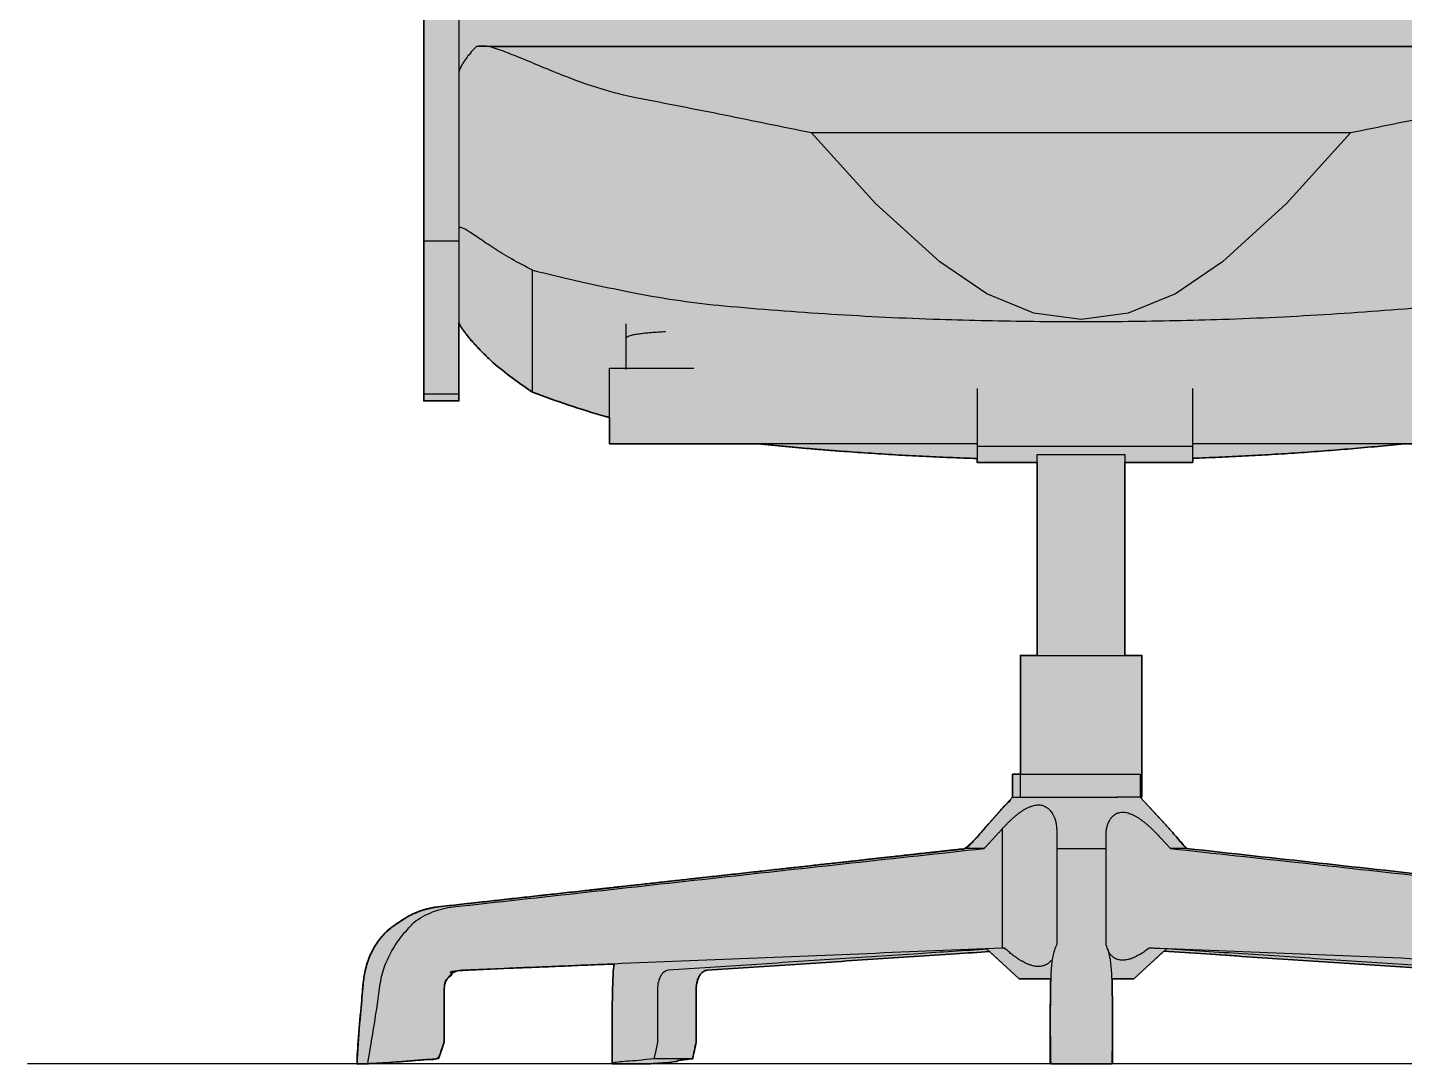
# Model space of a CAD drawing. Header units: millimetres. Extents: x 0 to 2114, y -1 to 2143.
# Drawn here: x 0 to 618, y 1303 to 1769 of the extents above; entities that cross this region are included whole.
import ezdxf

# ---------------------------------------------------------------- set-up
doc = ezdxf.new("R2010")
doc.units = ezdxf.units.MM
doc.layers.add('Blocks', color=7, linetype='Continuous')
doc.layers.add('Blocks$Fill', color=7, linetype='Continuous', true_color=0xffffff)
for name, color, linetype, lineweight, true_color in [('Blocks$Inner', 7, 'Continuous', 25, 0x007f00), ('Blocks$Outline', 7, 'Continuous', 35, 0xff3f3f), ('Groud', 7, 'Continuous', 25, 0x243775)]:
    doc.layers.add(name, color=color, linetype=linetype, lineweight=lineweight, true_color=true_color)

# ---------------------------------------------------------------- blocks, each defined once
blk = doc.blocks.new('Eames Executive Office Chair Front')
at = {"layer": 'Blocks$Fill'}
blk.add_hatch(color=256, dxfattribs=at).paths.add_polyline_path([(154.61, 505.03), (153.49, 505.95), (152.95, 506.4), (152.44, 506.86), (151.94, 507.32), (151.47, 507.77), (151.01, 508.23), (150.57, 508.68), (150.15, 509.14), (149.75, 509.59), (149.37, 510.04), (149.01, 510.49), (148.66, 510.95), (148.34, 511.4), (148.03, 511.85), (147.74, 512.3), (147.47, 512.75), (147.21, 513.2), (146.98, 513.64), (146.76, 514.09), (146.56, 514.54), (146.38, 514.98), (146.22, 515.43), (146.14, 515.65), (146.07, 515.87), (146.01, 516.1), (145.94, 516.32), (145.89, 516.54), (145.83, 516.76), (145.78, 516.98), (145.74, 517.2), (145.7, 517.42), (145.66, 517.64), (145.63, 517.86), (145.6, 518.08), (145.58, 518.3), (145.56, 518.52), (145.55, 518.74), (145.54, 518.96), (145.53, 519.18), (145.53, 519.4), (145.53, 519.66), (145.54, 519.92), (145.55, 520.18), (145.58, 520.44), (149.15, 559.65), (149.15, 559.68), (149.16, 559.71), (149.21, 560.15), (149.27, 560.59), (149.34, 561.03), (149.42, 561.47), (149.52, 561.92), (149.63, 562.37), (149.75, 562.82), (149.88, 563.28), (150.02, 563.73), (150.18, 564.19), (150.35, 564.66), (150.53, 565.12), (150.72, 565.59), (150.92, 566.06), (151.14, 566.54), (151.37, 567.01), (151.61, 567.49), (151.86, 567.97), (152.4, 568.94), (153, 569.93), (153.64, 570.92), (154.34, 571.92), (155.08, 572.94), (155.88, 573.96), (156.72, 575), (157.17, 575.47), (157.64, 575.94), (158.13, 576.4), (158.64, 576.87), (159.18, 577.34), (159.73, 577.81), (160.9, 578.75), (160.93, 578.78), (160.97, 578.8), (161, 578.83), (161.04, 578.85), (161.08, 578.88), (161.12, 578.9), (161.2, 578.95), (161.3, 579), (161.4, 579.05), (161.5, 579.1), (161.62, 579.15), (161.74, 579.19), (161.87, 579.24), (162.14, 579.34), (162.45, 579.44), (162.79, 579.53), (163.15, 579.63), (163.54, 579.72), (164.41, 579.91), (165.4, 580.09), (166.48, 580.26), (167.67, 580.42), (168.95, 580.57), (171.73, 580.84), (174.76, 581.06), (177.93, 581.22), (177.93, 744.26), (193.79, 744.27), (193.79, 826.62), (194.39, 827.52), (195.01, 828.38), (195.66, 829.22), (196.32, 830.03), (197.01, 830.81), (197.36, 831.18), (197.71, 831.55), (198.08, 831.92), (198.44, 832.27), (198.82, 832.62), (199.19, 832.96), (199.75, 833.42), (200.31, 833.87), (200.87, 834.31), (201.43, 834.72), (201.99, 835.12), (202.55, 835.5), (203.11, 835.87), (203.67, 836.21), (204.24, 836.54), (204.81, 836.84), (205.39, 837.13), (205.97, 837.4), (206.55, 837.65), (207.66, 838.1), (208.19, 838.3), (208.71, 838.48), (209.21, 838.64), (209.45, 838.71), (209.7, 838.78), (209.94, 838.84), (210.18, 838.89), (210.41, 838.94), (210.65, 838.98), (210.88, 839.02), (211.1, 839.05), (211.33, 839.07), (211.55, 839.09), (211.77, 839.1), (211.98, 839.11), (218.1, 839.11), (219.31, 839.23), (220.55, 839.32), (221.81, 839.39), (223.09, 839.44), (225.73, 839.48), (412.49, 840.08), (539.22, 840.08), (546.6, 840.08), (723.25, 839.44), (725.86, 839.31), (727.1, 839.22), (728.28, 839.11), (734.4, 839.11), (734.61, 839.1), (734.83, 839.09), (735.05, 839.07), (735.28, 839.05), (735.5, 839.02), (735.73, 838.98), (735.97, 838.94), (736.2, 838.89), (736.44, 838.84), (736.68, 838.78), (736.93, 838.71), (737.17, 838.64), (737.67, 838.48), (738.19, 838.3), (738.72, 838.1), (739.83, 837.65), (740.41, 837.4), (740.99, 837.13), (741.57, 836.84), (742.14, 836.54), (742.71, 836.21), (743.27, 835.87), (743.83, 835.5), (744.39, 835.12), (744.95, 834.72), (745.51, 834.31), (746.07, 833.87), (746.63, 833.42), (747.19, 832.96), (747.56, 832.62), (747.94, 832.27), (748.3, 831.92), (748.67, 831.55), (749.02, 831.18), (749.37, 830.81), (750.06, 830.03), (750.72, 829.22), (751.37, 828.38), (751.99, 827.52), (752.59, 826.62), (752.59, 815.22), (752.59, 744.27), (768.45, 744.26), (768.45, 731.98), (768.45, 581.22), (771.42, 581.07), (774.26, 580.87), (776.91, 580.63), (779.29, 580.35), (780.53, 580.15), (781.64, 579.95), (782.62, 579.75), (783.06, 579.64), (783.46, 579.54), (783.83, 579.44), (784.17, 579.34), (784.47, 579.24), (784.61, 579.19), (784.74, 579.14), (784.86, 579.09), (784.97, 579.04), (785.08, 578.99), (785.17, 578.95), (785.22, 578.92), (785.26, 578.9), (785.3, 578.87), (785.34, 578.85), (785.38, 578.83), (785.42, 578.8), (785.45, 578.78), (785.48, 578.75), (786.09, 578.26), (786.71, 577.73), (787.35, 577.16), (787.99, 576.54), (788.65, 575.89), (789.31, 575.19), (789.98, 574.46), (790.67, 573.68), (791.4, 572.8), (792.09, 571.92), (792.73, 571.03), (793.33, 570.15), (793.88, 569.27), (794.15, 568.83), (794.4, 568.4), (794.64, 567.96), (794.87, 567.52), (795.09, 567.08), (795.3, 566.65), (795.49, 566.21), (795.68, 565.77), (795.86, 565.34), (796.03, 564.9), (796.18, 564.47), (796.33, 564.03), (796.46, 563.6), (796.59, 563.17), (796.7, 562.73), (796.81, 562.3), (796.9, 561.87), (796.99, 561.44), (797.06, 561), (797.13, 560.57), (797.18, 560.14), (797.23, 559.71), (800.8, 520.44), (800.83, 520.18), (800.84, 519.92), (800.85, 519.66), (800.85, 519.4), (800.85, 519.18), (800.84, 518.96), (800.83, 518.74), (800.82, 518.52), (800.8, 518.3), (800.78, 518.08), (800.75, 517.86), (800.72, 517.64), (800.68, 517.42), (800.64, 517.2), (800.6, 516.98), (800.55, 516.76), (800.49, 516.54), (800.44, 516.32), (800.37, 516.1), (800.31, 515.87), (800.24, 515.65), (800.16, 515.43), (800, 514.98), (799.82, 514.54), (799.62, 514.09), (799.4, 513.64), (799.17, 513.2), (798.91, 512.75), (798.64, 512.3), (798.35, 511.85), (798.04, 511.4), (797.72, 510.95), (797.37, 510.49), (797.01, 510.04), (796.63, 509.59), (796.23, 509.14), (795.81, 508.68), (795.37, 508.23), (794.91, 507.77), (794.44, 507.32), (793.94, 506.86), (793.43, 506.4), (792.89, 505.95), (791.77, 505.03), (791.72, 505), (791.68, 504.97), (791.63, 504.94), (791.58, 504.9), (791.53, 504.87), (791.48, 504.84), (791.42, 504.81), (791.36, 504.77), (791.23, 504.71), (791.1, 504.64), (790.95, 504.58), (790.8, 504.51), (790.63, 504.45), (790.46, 504.38), (790.08, 504.25), (789.66, 504.12), (789.19, 504), (788.69, 503.87), (788.15, 503.74), (786.94, 503.5), (785.58, 503.27), (784.07, 503.04), (780.66, 502.64), (776.83, 502.31), (772.71, 502.05), (768.45, 501.87), (768.45, 297.83), (752.59, 297.83), (752.59, 300.88), (752.59, 332.9), (752.58, 332.85), (752.56, 332.8), (752.55, 332.75), (752.53, 332.7), (752.51, 332.64), (752.48, 332.58), (752.43, 332.46), (752.38, 332.33), (752.31, 332.19), (752.24, 332.04), (752.16, 331.89), (751.97, 331.56), (751.75, 331.19), (751.51, 330.8), (751.22, 330.38), (750.9, 329.91), (750.55, 329.41), (749.72, 328.32), (748.3, 326.53), (746.73, 324.66), (745.58, 323.35), (744.35, 322.01), (743.06, 320.65), (741.72, 319.29), (740.33, 317.93), (738.87, 316.55), (737.35, 315.17), (735.24, 313.35), (733.09, 311.58), (730.91, 309.84), (728.7, 308.15), (726.45, 306.5), (724.18, 304.9), (721.87, 303.34), (719.54, 301.82), (711.47, 298.81), (703.32, 295.98), (695.1, 293.33), (685.02, 290.36), (685.02, 278.58), (618.45, 278.58), (570.65, 274.51), (523.34, 272.07), (523.34, 270.21), (492.84, 270.21), (492.84, 183.51), (500.46, 183.51), (500.46, 119.75), (499.78, 119.75), (508.57, 110.24), (508.92, 109.9), (509.15, 109.66), (509.63, 109.15), (514.35, 103.85), (516.59, 101.22), (520.62, 96.72), (759.14, 70.39), (760.12, 70.24), (761.1, 70.06), (762.06, 69.86), (763.03, 69.63), (763.98, 69.37), (764.93, 69.09), (765.87, 68.78), (766.8, 68.44), (767.73, 68.08), (768.65, 67.69), (769.56, 67.28), (770.46, 66.84), (771.35, 66.37), (772.22, 65.88), (773.08, 65.37), (773.93, 64.84), (774.76, 64.28), (775.58, 63.7), (776.38, 63.1), (777.17, 62.47), (777.95, 61.82), (778.71, 61.15), (779.47, 60.45), (780.13, 59.9), (780.8, 59.33), (781.45, 58.75), (782.09, 58.15), (782.72, 57.53), (783.34, 56.89), (783.94, 56.24), (784.51, 55.57), (785.07, 54.87), (785.61, 54.16), (786.13, 53.43), (786.63, 52.69), (787.1, 51.93), (787.56, 51.16), (787.99, 50.38), (788.4, 49.6), (788.8, 48.8), (789.17, 48), (789.52, 47.19), (789.85, 46.36), (790.16, 45.53), (790.45, 44.7), (790.72, 43.86), (790.97, 43.01), (791.21, 42.16), (791.42, 41.3), (791.61, 40.44), (791.79, 39.57), (791.95, 38.7), (792.09, 37.82), (792.21, 36.94), (794.2, 18.01), (795.94, 0), (788.53, 0), (785.54, 0.18), (774.72, 1), (772.93, 1.18), (765.53, 1.72), (758.13, 2.27), (756.83, 6), (755.54, 9.73), (755.54, 32.25), (755.57, 32.51), (755.59, 32.77), (755.6, 33.03), (755.61, 33.29), (755.6, 33.55), (755.59, 33.81), (755.58, 34.06), (755.55, 34.32), (755.52, 34.58), (755.49, 34.83), (755.44, 35.08), (755.39, 35.33), (755.33, 35.58), (755.26, 35.83), (755.19, 36.07), (755.11, 36.31), (755.02, 36.55), (754.93, 36.79), (754.83, 37.02), (754.72, 37.26), (754.61, 37.49), (754.49, 37.71), (754.36, 37.93), (754.23, 38.15), (754.09, 38.36), (753.95, 38.57), (753.8, 38.77), (753.64, 38.97), (753.48, 39.17), (753.31, 39.35), (753.14, 39.54), (752.96, 39.72), (752.83, 39.85), (752.69, 39.97), (752.55, 40.1), (752.4, 40.22), (752.25, 40.33), (752.11, 40.45), (751.95, 40.56), (751.8, 40.66), (751.64, 40.76), (751.49, 40.86), (751.33, 40.96), (751.16, 41.05), (751, 41.14), (750.84, 41.22), (750.67, 41.3), (750.5, 41.38), (750.33, 41.45), (750.16, 41.52), (749.99, 41.58), (749.82, 41.64), (749.64, 41.7), (749.47, 41.75), (749.29, 41.8), (749.11, 41.84), (748.93, 41.88), (748.75, 41.91), (748.57, 41.94), (748.39, 41.97), (748.2, 41.99), (748.02, 42.01), (747.83, 42.03), (681.84, 44.73), (682.02, 43.68), (682.18, 42.61), (682.32, 41.54), (682.44, 40.46), (682.63, 38.27), (682.76, 36.05), (683.46, 18.01), (683.79, 0), (664.11, 0), (658.37, 0.44), (657.24, 0.55), (656.27, 0.67), (655.46, 0.79), (655.13, 0.85), (654.84, 0.91), (654.71, 0.94), (654.59, 0.97), (654.49, 0.99), (654.4, 1.02), (654.35, 1.03), (654.32, 1.05), (654.28, 1.06), (654.25, 1.07), (654.23, 1.08), (654.22, 1.09), (654.21, 1.09), (654.19, 1.1), (654.18, 1.1), (654.17, 1.11), (654.16, 1.12), (654.15, 1.12), (654.14, 1.13), (654.14, 1.13), (654.14, 1.13), (654.13, 1.14), (654.13, 1.14), (654.12, 1.14), (654.12, 1.15), (654.12, 1.15), (654.11, 1.15), (654.11, 1.16), (654.11, 1.16), (654.11, 1.16), (654.11, 1.16), (654.1, 1.16), (654.1, 1.17), (654.1, 1.17), (654.1, 1.17), (654.1, 1.17), (654.1, 1.17), (654.1, 1.17), (654.1, 1.17), (654.1, 1.18), (654.1, 1.18), (654.09, 1.18), (654.09, 1.18), (654.09, 1.18), (654.09, 1.18), (654.09, 1.19), (654.09, 1.19), (654.09, 1.19), (654.09, 1.19), (654.09, 1.19), (654.09, 1.19), (654.09, 1.2), (654.09, 1.2), (654.09, 1.2), (654.09, 1.2), (654.09, 1.2), (654.09, 1.2), (654.09, 1.2), (654.09, 1.21), (654.09, 1.21), (654.09, 1.21), (654.09, 1.21), (654.09, 1.21), (654.09, 1.21), (654.09, 1.22), (654.09, 1.22), (654.09, 1.22), (654.09, 1.22), (654.09, 1.22), (654.09, 1.22), (654.09, 1.22), (654.1, 1.23), (654.1, 1.23), (654.1, 1.23), (654.1, 1.23), (654.1, 1.23), (654.1, 1.23), (654.1, 1.24), (654.1, 1.24), (654.1, 1.24), (654.1, 1.24), (654.11, 1.24), (654.11, 1.24), (654.11, 1.24), (654.11, 1.25), (654.11, 1.25), (654.11, 1.25), (654.12, 1.26), (654.12, 1.26), (654.12, 1.26), (654.13, 1.26), (654.13, 1.27), (654.14, 1.27), (654.14, 1.27), (654.15, 1.28), (654.15, 1.28), (654.16, 1.29), (654.17, 1.29), (654.18, 1.3), (654.2, 1.3), (654.21, 1.31), (654.22, 1.32), (654.24, 1.32), (650.25, 1.79), (646.26, 2.27), (645.46, 6), (644.66, 9.73), (644.66, 32.25), (644.69, 32.64), (644.7, 33.03), (644.7, 33.42), (644.7, 33.8), (644.68, 34.19), (644.65, 34.57), (644.61, 34.95), (644.57, 35.32), (644.51, 35.7), (644.44, 36.07), (644.37, 36.43), (644.28, 36.79), (644.19, 37.14), (644.08, 37.48), (643.97, 37.82), (643.85, 38.15), (643.77, 38.36), (643.68, 38.57), (643.58, 38.77), (643.49, 38.97), (643.39, 39.16), (643.28, 39.35), (643.18, 39.54), (643.07, 39.72), (642.95, 39.89), (642.84, 40.05), (642.72, 40.22), (642.6, 40.37), (642.48, 40.52), (642.35, 40.66), (642.22, 40.8), (642.09, 40.93), (642.02, 40.99), (641.96, 41.05), (641.89, 41.11), (641.82, 41.17), (641.75, 41.22), (641.69, 41.27), (641.62, 41.33), (641.55, 41.38), (641.48, 41.42), (641.41, 41.47), (641.34, 41.52), (641.27, 41.56), (641.19, 41.6), (641.12, 41.64), (641.05, 41.68), (640.98, 41.71), (640.91, 41.75), (640.83, 41.78), (640.76, 41.81), (640.69, 41.84), (640.61, 41.86), (640.54, 41.89), (640.46, 41.91), (640.39, 41.93), (640.31, 41.95), (640.24, 41.97), (640.16, 41.99), (640.08, 42), (640.01, 42.01), (639.93, 42.02), (639.86, 42.03), (639.78, 42.04), (602.94, 44.47), (510.36, 50.59), (496.87, 38.1), (487.1, 38.1), (487.32, 18.19), (487.32, 0.16), (487.32, 0.16), (487.32, 0.16), (487.32, 0.16), (487.32, 0.15), (487.32, 0.15), (487.32, 0.15), (487.32, 0.15), (487.32, 0.14), (487.32, 0.14), (487.32, 0.14), (487.32, 0.14), (487.32, 0.13), (487.31, 0.13), (487.31, 0.13), (487.31, 0.13), (487.31, 0.12), (487.31, 0.12), (487.31, 0.12), (487.31, 0.12), (487.31, 0.11), (487.3, 0.11), (487.3, 0.11), (487.3, 0.11), (487.3, 0.1), (487.3, 0.1), (487.29, 0.1), (487.29, 0.1), (487.29, 0.09), (487.29, 0.09), (487.29, 0.09), (487.28, 0.08), (487.28, 0.08), (487.27, 0.07), (487.26, 0.07), (487.26, 0.07), (487.25, 0.06), (487.24, 0.06), (487.24, 0.05), (487.23, 0.05), (487.22, 0.04), (487.2, 0.03), (487.18, 0.02), (487.16, 0.01), (487.14, 0), (471.12, 0), (459.58, 0), (459.55, 0.01), (459.53, 0.02), (459.51, 0.03), (459.49, 0.04), (459.48, 0.05), (459.47, 0.05), (459.46, 0.06), (459.45, 0.06), (459.44, 0.07), (459.44, 0.07), (459.43, 0.08), (459.42, 0.08), (459.42, 0.09), (459.41, 0.09), (459.41, 0.1), (459.4, 0.1), (459.4, 0.1), (459.4, 0.1), (459.4, 0.11), (459.39, 0.11), (459.39, 0.11), (459.39, 0.12), (459.39, 0.12), (459.39, 0.12), (459.38, 0.12), (459.38, 0.13), (459.38, 0.13), (459.38, 0.13), (459.38, 0.13), (459.38, 0.14), (459.38, 0.14), (459.38, 0.14), (459.37, 0.14), (459.37, 0.15), (459.37, 0.15), (459.37, 0.15), (459.37, 0.15), (459.37, 0.15), (459.37, 0.15), (459.37, 0.15), (459.37, 0.15), (459.37, 0.16), (459.37, 0.16), (459.37, 0.16), (459.37, 0.16), (459.37, 0.16), (459.37, 0.16), (459.37, 0.16), (459.37, 0.16), (459.37, 0.17), (459.37, 0.17), (459.37, 19.71), (459.56, 38.1), (445.38, 38.1), (432.08, 50.41), (305.16, 42.03), (305.11, 42.03), (305.05, 42.02), (304.99, 42.01), (304.94, 42), (304.88, 41.99), (304.82, 41.98), (304.76, 41.97), (304.71, 41.96), (304.65, 41.94), (304.6, 41.93), (304.54, 41.91), (304.48, 41.9), (304.43, 41.88), (304.32, 41.84), (304.21, 41.8), (304.1, 41.75), (303.99, 41.7), (303.88, 41.64), (303.77, 41.58), (303.67, 41.52), (303.56, 41.45), (303.46, 41.38), (303.35, 41.3), (303.25, 41.22), (303.15, 41.14), (303.05, 41.05), (302.95, 40.96), (302.85, 40.86), (302.75, 40.76), (302.65, 40.66), (302.56, 40.56), (302.46, 40.45), (302.37, 40.33), (302.28, 40.22), (302.19, 40.1), (302.1, 39.97), (302.02, 39.85), (301.93, 39.72), (301.82, 39.54), (301.72, 39.35), (301.61, 39.17), (301.51, 38.97), (301.42, 38.77), (301.32, 38.57), (301.23, 38.36), (301.15, 38.15), (301.07, 37.93), (300.99, 37.71), (300.91, 37.48), (300.84, 37.26), (300.78, 37.02), (300.72, 36.79), (300.66, 36.55), (300.6, 36.31), (300.55, 36.07), (300.51, 35.82), (300.47, 35.58), (300.43, 35.33), (300.4, 35.08), (300.37, 34.83), (300.35, 34.57), (300.33, 34.32), (300.3, 33.81), (300.3, 33.29), (300.31, 32.77), (300.34, 32.25), (300.34, 9.73), (299.54, 6), (298.74, 2.27), (295.44, 1.88), (292.14, 1.49), (292.16, 1.48), (292.17, 1.47), (292.18, 1.47), (292.2, 1.46), (292.21, 1.46), (292.22, 1.45), (292.23, 1.45), (292.23, 1.44), (292.24, 1.44), (292.24, 1.44), (292.25, 1.43), (292.25, 1.43), (292.25, 1.43), (292.26, 1.43), (292.26, 1.42), (292.27, 1.42), (292.27, 1.42), (292.27, 1.41), (292.27, 1.41), (292.27, 1.41), (292.28, 1.41), (292.28, 1.41), (292.28, 1.41), (292.28, 1.4), (292.28, 1.4), (292.28, 1.4), (292.28, 1.4), (292.28, 1.4), (292.28, 1.4), (292.28, 1.4), (292.29, 1.39), (292.29, 1.39), (292.29, 1.39), (292.29, 1.39), (292.29, 1.39), (292.29, 1.39), (292.29, 1.39), (292.29, 1.38), (292.29, 1.38), (292.29, 1.38), (292.29, 1.38), (292.29, 1.38), (292.29, 1.38), (292.29, 1.37), (292.29, 1.37), (292.29, 1.37), (292.29, 1.37), (292.29, 1.37), (292.29, 1.37), (292.29, 1.37), (292.29, 1.36), (292.29, 1.36), (292.29, 1.36), (292.29, 1.36), (292.29, 1.36), (292.29, 1.36), (292.29, 1.36), (292.29, 1.35), (292.29, 1.35), (292.29, 1.35), (292.29, 1.35), (292.29, 1.35), (292.29, 1.35), (292.28, 1.34), (292.28, 1.34), (292.28, 1.34), (292.28, 1.34), (292.28, 1.34), (292.28, 1.34), (292.28, 1.33), (292.28, 1.33), (292.28, 1.33), (292.28, 1.33), (292.27, 1.33), (292.27, 1.33), (292.27, 1.32), (292.27, 1.32), (292.26, 1.32), (292.26, 1.31), (292.26, 1.31), (292.25, 1.31), (292.25, 1.3), (292.24, 1.3), (292.24, 1.3), (292.24, 1.29), (292.23, 1.29), (292.22, 1.28), (292.2, 1.27), (292.19, 1.27), (292.18, 1.26), (292.17, 1.25), (292.15, 1.25), (292.14, 1.24), (292.11, 1.23), (292.07, 1.21), (292.03, 1.2), (291.99, 1.19), (291.9, 1.16), (291.8, 1.13), (291.69, 1.1), (291.56, 1.07), (291.28, 1.02), (290.95, 0.96), (290.16, 0.84), (289.2, 0.72), (288.09, 0.61), (285.48, 0.38), (279.16, 0), (262.84, 0), (262.8, 0.01), (262.77, 0.02), (262.75, 0.03), (262.72, 0.03), (262.7, 0.04), (262.68, 0.05), (262.67, 0.05), (262.66, 0.06), (262.65, 0.06), (262.65, 0.07), (262.64, 0.07), (262.63, 0.08), (262.62, 0.08), (262.62, 0.08), (262.61, 0.08), (262.61, 0.09), (262.61, 0.09), (262.6, 0.09), (262.6, 0.09), (262.6, 0.1), (262.6, 0.1), (262.59, 0.1), (262.59, 0.1), (262.59, 0.11), (262.59, 0.11), (262.59, 0.11), (262.58, 0.11), (262.58, 0.11), (262.58, 0.11), (262.58, 0.12), (262.58, 0.12), (262.58, 0.12), (262.58, 0.12), (262.58, 0.12), (262.58, 0.12), (262.58, 0.12), (262.58, 0.12), (262.58, 0.13), (262.58, 0.13), (262.57, 0.13), (262.57, 0.13), (262.57, 0.13), (262.57, 0.13), (262.57, 0.13), (262.57, 0.13), (262.57, 0.13), (262.57, 0.14), (262.57, 0.14), (262.57, 0.14), (262.57, 0.14), (262.57, 0.14), (262.57, 0.14), (262.57, 0.14), (262.57, 0.14), (262.57, 0.15), (262.57, 0.15), (262.57, 0.15), (262.57, 0.15), (262.57, 0.15), (262.57, 0.16), (262.57, 0.17), (262.57, 16.8), (262.57, 18), (262.83, 36.05), (262.91, 38.31), (263.03, 40.52), (263.2, 42.69), (263.31, 43.77), (263.43, 44.83), (194.8, 42.02), (194.56, 42), (194.31, 41.97), (194.07, 41.93), (193.82, 41.89), (193.58, 41.84), (193.35, 41.78), (193.11, 41.71), (192.88, 41.64), (192.65, 41.56), (192.42, 41.47), (192.19, 41.38), (191.97, 41.27), (191.75, 41.17), (191.53, 41.05), (191.32, 40.93), (191.1, 40.8), (190.9, 40.66), (190.69, 40.52), (190.49, 40.37), (190.3, 40.22), (190.1, 40.06), (189.92, 39.89), (189.74, 39.72), (189.56, 39.54), (189.39, 39.36), (189.22, 39.17), (189.06, 38.97), (188.9, 38.77), (188.75, 38.57), (188.61, 38.36), (188.47, 38.15), (188.37, 37.99), (188.27, 37.82), (188.18, 37.65), (188.09, 37.49), (188, 37.31), (187.92, 37.14), (187.84, 36.97), (187.77, 36.79), (187.7, 36.61), (187.63, 36.43), (187.57, 36.25), (187.51, 36.07), (187.45, 35.88), (187.4, 35.7), (187.35, 35.51), (187.31, 35.32), (187.27, 35.14), (187.23, 34.95), (187.2, 34.76), (187.17, 34.57), (187.15, 34.38), (187.13, 34.19), (187.11, 34), (187.1, 33.8), (187.09, 33.61), (187.09, 33.42), (187.09, 33.23), (187.1, 33.03), (187.1, 32.84), (187.12, 32.64), (187.13, 32.45), (187.15, 32.25), (187.15, 9.73), (185.86, 6), (184.57, 2.27), (179.01, 1.86), (173.45, 1.45), (169.46, 1.08), (152.81, 0), (147.86, 0), (149.16, 17.97), (150.76, 36.05), (150.91, 37.45), (151.1, 38.83), (151.33, 40.2), (151.6, 41.55), (151.92, 42.9), (152.28, 44.22), (152.47, 44.88), (152.68, 45.53), (152.9, 46.18), (153.13, 46.82), (153.37, 47.46), (153.63, 48.1), (153.89, 48.73), (154.17, 49.35), (154.46, 49.97), (154.76, 50.59), (155.08, 51.2), (155.41, 51.8), (155.75, 52.4), (156.1, 52.99), (156.47, 53.58), (156.85, 54.15), (157.24, 54.72), (157.65, 55.29), (158.07, 55.84), (158.5, 56.39), (158.95, 56.93), (159.41, 57.46), (159.88, 57.98), (160.37, 58.49), (160.87, 58.99), (161.37, 59.48), (161.89, 59.96), (162.42, 60.42), (162.96, 60.87), (163.51, 61.3), (164.07, 61.72), (164.63, 62.13), (165.2, 62.52), (165.77, 62.9), (166.91, 63.61), (167.91, 64.32), (168.93, 64.99), (169.95, 65.62), (170.99, 66.22), (172.04, 66.78), (173.11, 67.3), (174.18, 67.79), (175.27, 68.24), (176.38, 68.65), (177.49, 69.02), (178.62, 69.36), (179.77, 69.67), (180.92, 69.93), (182.09, 70.16), (183.27, 70.36), (184.47, 70.51), (421.83, 96.72), (429.79, 105.65), (437.86, 114.79), (438.58, 115.56), (438.92, 115.92), (438.92, 115.92), (438.92, 115.92), (438.92, 115.92), (438.92, 115.92), (438.92, 115.92), (438.92, 115.92), (438.92, 115.92), (438.92, 115.92), (438.92, 115.92), (438.92, 115.92), (438.92, 115.92), (438.92, 115.92), (438.92, 115.92), (438.92, 115.92), (438.92, 115.92), (438.92, 115.92), (438.92, 115.92), (438.92, 115.92), (438.92, 115.92), (438.92, 115.92), (438.92, 115.92), (438.92, 115.92), (438.92, 115.92), (438.92, 115.92), (438.92, 115.92), (438.92, 115.92), (438.92, 115.92), (438.92, 115.92), (438.92, 115.92), (438.92, 115.92), (438.93, 115.92), (438.93, 115.92), (442.47, 119.75), (442.47, 130.18), (445.92, 130.18), (445.92, 183.51), (453.54, 183.51), (453.54, 270.21), (426.46, 270.21), (426.46, 271.95), (377.46, 274.39), (327.93, 278.58), (261.36, 278.58), (261.36, 290.36), (251.28, 293.33), (243.06, 295.98), (234.91, 298.81), (226.84, 301.82), (224.51, 303.34), (222.2, 304.9), (219.93, 306.5), (217.68, 308.15), (215.47, 309.84), (213.29, 311.58), (211.14, 313.35), (209.03, 315.17), (206.64, 317.37), (204.39, 319.56), (202.28, 321.74), (200.34, 323.87), (199, 325.41), (197.76, 326.91), (196.67, 328.29), (195.7, 329.6), (195.28, 330.2), (194.9, 330.75), (194.59, 331.24), (194.33, 331.67), (194.22, 331.87), (194.12, 332.06), (194.03, 332.23), (193.96, 332.39), (193.93, 332.47), (193.9, 332.54), (193.87, 332.61), (193.85, 332.67), (193.83, 332.73), (193.81, 332.79), (193.81, 332.82), (193.8, 332.85), (193.79, 332.87), (193.79, 332.9), (193.79, 297.83), (177.93, 297.83), (177.93, 300.88), (177.93, 501.87), (173.7, 502.05), (169.62, 502.3), (165.81, 502.64), (162.41, 503.04), (160.9, 503.26), (159.53, 503.49), (158.32, 503.74), (157.77, 503.86), (157.26, 503.99), (156.79, 504.12), (156.36, 504.25), (155.97, 504.38), (155.79, 504.44), (155.62, 504.51), (155.46, 504.57), (155.31, 504.64), (155.17, 504.71), (155.04, 504.77), (154.92, 504.84), (154.86, 504.87), (154.81, 504.9), (154.76, 504.93), (154.71, 504.97), (154.66, 505)], flags=0)
at = {"layer": 'Blocks$Inner'}
for p, q in [((204.22, 457.19), (742.16, 457.19)), ((738.87, 456.99), (207.51, 456.99)), ((594.21, 418.22), (352.17, 418.22)), ((226.84, 301.82), (226.84, 356.58)), ((437.76, 105.49), (437.76, 51.9)), ((462.28, 104.42), (462.28, 96.72)), ((484.41, 96.72), (484.41, 103.28)), ((520.62, 96.72), (516.59, 101.22)), ((429.67, 96.72), (421.83, 96.72)), ((520.62, 96.72), (513.3, 96.72)), ((484.41, 69.31), (484.41, 70.51)), ((459.37, 0.17), (459.37, 19.71)), ((262.57, 0.15), (262.57, 16.8)), ((487.32, 18.19), (487.32, 0.16)), ((147.86, 0), (152.81, 0)), ((262.84, 0), (279.16, 0))]:
    blk.add_line(p, q, dxfattribs=at)
for points in [[(177.93, 508.48), (177.93, 529.7), (193.79, 529.7), (193.79, 508.48), (177.93, 508.48), (177.93, 369.82)], [(193.79, 508.48), (193.79, 445.51), (193.79, 375.13), (193.79, 360.52)], [(594.21, 418.22), (565.49, 386.58), (536.69, 360.33), (515.56, 345.96), (494.39, 337.33), (473.19, 334.46), (451.99, 337.33), (430.82, 345.96), (409.69, 360.33), (380.89, 386.58), (352.17, 418.22)], [(193.79, 360.41), (193.79, 348.39), (193.79, 331.58), (193.79, 300.88), (177.93, 300.88), (177.93, 331.58), (177.93, 348.39), (177.93, 369.82), (193.79, 369.82)], [(268.82, 311.9), (268.82, 326.07), (268.82, 332.53)], [(426.46, 278.58), (261.36, 278.58), (261.36, 295.54), (261.36, 312.51), (299.25, 312.51)], [(647.13, 312.51), (685.02, 312.51), (685.02, 295.54), (685.02, 278.58), (523.34, 278.58)], [(426.46, 303.36), (426.46, 277.47), (523.34, 277.47), (523.34, 303.36)], [(193.79, 300.88), (193.79, 297.83), (177.93, 297.83), (177.93, 300.88)], [(426.46, 277.47), (426.46, 270.21), (453.54, 270.21)], [(453.54, 183.51), (453.54, 273.69), (473.19, 273.69), (492.84, 273.69), (492.84, 183.51)], [(492.78, 270.21), (523.34, 270.21), (523.34, 277.47)], [(445.92, 119.75), (445.92, 183.51), (473.19, 183.51), (500.46, 183.51), (500.46, 119.75), (489.22, 119.75)], [(438.2, 115.14), (442.47, 119.75), (442.47, 130.18), (471.12, 130.18), (499.78, 130.18), (499.78, 119.75), (509.61, 109.12)], [(442.47, 119.75), (471.12, 119.75), (489.58, 119.75)], [(462.28, 96.72), (471.12, 96.72), (484.41, 96.72)], [(459.56, 38.1), (445.38, 38.1), (430.76, 51.62)], [(511.51, 51.65), (496.87, 38.1), (487.1, 38.1)], [(510.19, 50.6), (529.25, 49.34), (566.09, 46.91), (602.94, 44.47), (639.78, 42.04)], [(187.15, 32.25), (187.15, 9.73), (185.86, 6), (184.57, 2.27), (179.01, 1.86), (173.45, 1.45)], [(300.34, 32.25), (300.34, 9.73), (299.54, 6), (298.74, 2.27), (281.35, 2.27), (277.95, 1.87), (274.55, 1.46)], [(282.95, 32.25), (282.95, 9.73), (282.15, 6), (281.35, 2.27)], [(292.14, 1.49), (295.44, 1.88), (298.74, 2.27)], [(487.14, 0), (471.12, 0), (459.58, 0)]]:
    blk.add_lwpolyline(points, dxfattribs=at)
for points in [[(201.66, 457.13), (199.94, 455.41), (197.15, 452.13), (194.4, 447.86), (193.83, 446.12), (193.79, 445.51)], [(206.04, 457.16), (204.51, 457.2), (203.04, 457.18), (201.66, 457.13)], [(207.51, 456.99), (206.41, 457.02), (204.33, 457.07), (202.51, 457.11), (201.66, 457.13)], [(352.17, 418.22), (339.07, 420.92), (312.93, 426.28), (286.89, 431.41), (273.9, 433.88)], [(672.48, 433.88), (659.49, 431.41), (633.45, 426.28), (607.31, 420.92), (594.21, 418.22)], [(226.84, 356.58), (231.3, 355.5), (240.73, 353.22), (256.7, 349.58), (268.02, 347.25), (273.9, 346.12)], [(273.9, 346.12), (280.31, 344.89), (293.21, 342.73), (306.24, 341.2), (312.78, 340.6)], [(312.78, 340.6), (328.82, 339.11), (361.01, 336.62), (393.43, 335.07), (409.69, 334.53)], [(536.69, 334.53), (552.95, 335.07), (585.37, 336.62), (617.56, 339.11), (633.6, 340.6)], [(409.69, 334.53), (423.77, 334.07), (451.96, 333.46), (494.42, 333.46), (522.61, 334.07), (536.69, 334.53)], [(226.84, 301.82), (223.71, 303.81), (217.6, 308.04), (211.82, 312.72), (209.03, 315.17)], [(421.83, 96.72), (402.06, 94.54), (362.51, 90.19), (303.15, 83.63), (243.81, 77.07), (204.25, 72.7), (184.47, 70.51)], [(191.19, 70.51), (211.06, 72.71), (250.81, 77.1), (310.42, 83.67), (370.12, 90.26), (409.83, 94.57), (429.67, 96.72)], [(462.28, 96.72), (462.28, 94.55), (462.28, 90.2), (462.28, 83.64), (462.28, 77.08), (462.28, 72.7), (462.28, 70.51)], [(484.41, 70.51), (484.41, 72.71), (484.41, 77.1), (484.41, 83.67), (484.41, 90.25), (484.41, 94.57), (484.41, 96.72)], [(513.3, 96.72), (533.13, 94.56), (572.79, 90.24), (632.41, 83.66), (691.95, 77.09), (731.66, 72.71), (751.51, 70.51)], [(758.14, 70.51), (738.35, 72.7), (698.76, 77.08), (639.38, 83.64), (579.97, 90.2), (540.4, 94.55), (520.62, 96.72)], [(184.47, 70.51), (181.26, 70.14), (175.13, 68.63), (169.56, 65.55), (166.91, 63.61)], [(173.45, 63.49), (176.12, 65.46), (181.74, 68.6), (187.94, 70.14), (191.19, 70.51)], [(462.28, 70.51), (462.28, 70.21), (462.28, 69.02), (462.28, 65.46), (462.28, 60.29), (462.28, 56), (462.28, 53.63)], [(484.41, 53.39), (484.41, 55.8), (484.41, 60.15), (484.41, 65.39), (484.41, 69), (484.41, 70.2), (484.41, 70.51)], [(437.76, 51.9), (417.57, 51.1), (377.17, 49.48), (316.4, 47), (255.74, 44.52), (215.28, 42.86), (195.05, 42.04)], [(438.89, 51.94), (438.7, 51.94), (438.32, 51.92), (437.95, 51.91), (437.76, 51.9)], [(462.28, 53.63), (461.45, 51.95), (460.33, 48.4), (459.68, 42.36), (459.55, 38.2), (459.51, 36.05)], [(487.15, 36.05), (487.11, 38.16), (486.97, 42.26), (486.32, 48.2), (485.23, 51.72), (484.41, 53.39)], [(508.62, 51.77), (507.83, 51.8), (506.21, 51.86), (504.56, 51.92), (503.73, 51.94)], [(747.65, 42.04), (727.73, 42.85), (687.88, 44.48), (628.14, 46.92), (568.3, 49.37), (528.5, 50.97), (508.62, 51.77)], [(262.83, 36.05), (262.92, 39.09), (263.07, 42), (263.43, 44.83)], [(150.76, 36.05), (150.22, 30), (149.11, 17.95), (148.19, 5.97), (147.86, 0)], [(152.81, 0), (153.81, 5.97), (155.84, 17.95), (157.64, 30), (158.45, 36.05)], [(459.51, 36.05), (459.41, 30.04), (459.31, 18.02), (459.45, 6.01), (459.58, 0)], [(487.14, 0), (487.26, 6.01), (487.38, 18.02), (487.26, 30.04), (487.15, 36.05)], [(173.45, 1.45), (172.45, 1.34), (169.7, 1.09), (164.1, 0.66), (158.01, 0.27), (154.37, 0.08), (152.81, 0)], [(274.55, 1.46), (272.64, 1.35), (268.98, 1.12), (264.78, 0.7), (262.49, 0.3), (262.47, 0.09), (262.84, 0)], [(459.58, 0), (459.41, 0.07), (459.35, 0.13), (459.38, 0.2)], [(487.32, 0.16), (487.32, 0.11), (487.26, 0.05), (487.14, 0)]]:
    blk.add_open_spline(points, degree=3, dxfattribs=at)
for points, knots in [([(273.9, 433.88), (268.25, 435.01), (257.4, 437.78), (239.93, 444.12), (225.67, 450.2), (214.52, 454.7), (209.73, 456.36), (207.51, 456.99)], [245.043538, 245.043538, 245.043538, 245.043538, 245.243538, 245.443538, 245.743538, 245.893538, 246.043538, 246.043538, 246.043538, 246.043538]), ([(226.84, 356.58), (223.46, 358.25), (217.2, 361.62), (210.48, 365.76), (205.83, 368.81), (202.75, 370.9), (200.06, 372.73), (197.82, 374.21), (196.04, 375.26), (194.3, 376.02), (193.81, 375.71), (193.79, 375.13)], [55.760365, 55.760365, 55.760365, 55.760365, 55.927031, 56.093698, 56.177031, 56.260365, 56.343698, 56.427031, 56.510365, 56.593698, 56.760365, 56.760365, 56.760365, 56.760365]), ([(209.03, 315.17), (207.38, 316.64), (205.07, 318.84), (202.61, 321.38), (201.28, 322.82), (200.18, 324.04), (198.98, 325.42), (197.95, 326.68), (197.29, 327.5), (196.93, 327.96), (196.41, 328.63), (195.67, 329.62), (195.06, 330.5), (194.73, 331.01), (194.54, 331.32), (194.24, 331.83), (193.93, 332.42), (193.81, 332.76), (193.79, 332.9)], [2, 2, 2, 2, 2.2, 2.3, 2.35, 2.4, 2.475, 2.55, 2.5875, 2.60625, 2.625, 2.7, 2.775, 2.79375, 2.8125, 2.85, 2.925, 3, 3, 3, 3]), ([(261.36, 290.36), (260.76, 290.53), (249.06, 293.83), (237.55, 297.69), (226.84, 301.82)], [0.4732733, 0.4732733, 0.4732733, 0.4732733, 0.5, 1, 1, 1, 1]), ([(429.79, 105.65), (430.36, 106.3), (431.5, 107.6), (432.91, 109.17), (434, 110.41), (434.8, 111.34), (435.46, 112.09), (435.98, 112.68), (436.37, 113.11), (436.75, 113.53), (437.26, 114.1), (437.87, 114.79), (438.46, 115.45), (438.93, 115.93), (439.21, 116.21), (439.44, 116.42), (439.66, 116.63), (440.04, 117), (440.57, 117.49), (441.14, 117.97), (441.47, 118.18), (441.63, 118.26)], [40.4744514, 40.4744514, 40.4744514, 40.4744514, 40.530007, 40.5855626, 40.6133403, 40.6411181, 40.6688959, 40.6827848, 40.6966737, 40.7105626, 40.7244514, 40.7522292, 40.780007, 40.7938959, 40.8077848, 40.8147292, 40.8216737, 40.8355626, 40.8633403, 40.8911181, 40.9188959, 40.9188959, 40.9188959, 40.9188959]), ([(437.76, 105.49), (438.33, 106.15), (439.21, 107.11), (440.44, 108.35), (441.4, 109.26), (442.37, 110.17), (443.37, 111.06), (444.22, 111.78), (444.92, 112.33), (445.46, 112.72), (446, 113.1), (446.74, 113.62), (447.67, 114.24), (448.62, 114.79), (449.39, 115.18), (449.98, 115.42), (450.57, 115.63), (451.37, 115.89), (452.37, 116.15), (453.55, 116.33), (454.65, 116.35), (455.68, 116.16), (456.66, 115.81), (457.4, 115.42), (457.88, 115.11), (458.14, 114.93), (458.4, 114.74), (458.7, 114.49), (459.15, 114.05), (459.66, 113.44), (460.11, 112.77), (460.43, 112.22), (460.66, 111.81), (460.87, 111.39), (461.12, 110.82), (461.4, 110.08), (461.68, 109.16), (461.98, 107.93), (462.22, 106.37), (462.28, 105.08), (462.28, 104.42)], [12.956434, 12.956434, 12.956434, 12.956434, 13.018934, 13.050184, 13.081434, 13.112684, 13.143934, 13.175184, 13.190809, 13.206434, 13.222059, 13.237684, 13.268934, 13.300184, 13.315809, 13.331434, 13.347059, 13.362684, 13.393934, 13.425184, 13.456434, 13.487684, 13.518934, 13.550184, 13.565809, 13.573621, 13.581434, 13.597059, 13.612684, 13.643934, 13.675184, 13.690809, 13.706434, 13.722059, 13.737684, 13.768934, 13.800184, 13.831434, 13.893934, 13.956434, 13.956434, 13.956434, 13.956434]), ([(484.41, 103.28), (484.45, 103.9), (484.54, 104.81), (484.76, 105.97), (484.97, 106.81), (485.24, 107.65), (485.56, 108.48), (485.88, 109.14), (486.16, 109.64), (486.39, 109.99), (486.64, 110.34), (487, 110.8), (487.49, 111.34), (488.05, 111.83), (488.53, 112.16), (488.91, 112.36), (489.32, 112.54), (489.89, 112.75), (490.67, 112.95), (491.67, 113.07), (492.7, 113.06), (493.76, 112.87), (494.86, 112.53), (495.79, 112.16), (496.53, 111.82), (497.07, 111.57), (497.61, 111.29), (498.33, 110.88), (499.21, 110.31), (500.07, 109.69), (500.75, 109.18), (501.26, 108.8), (501.76, 108.41), (502.42, 107.88), (503.23, 107.19), (504.17, 106.33), (505.41, 105.17), (506.92, 103.7), (508.06, 102.48), (508.62, 101.86)], [7.568069, 7.568069, 7.568069, 7.568069, 7.630569, 7.661819, 7.693069, 7.724319, 7.755569, 7.786819, 7.802444, 7.818069, 7.833694, 7.849319, 7.880569, 7.911819, 7.927444, 7.943069, 7.958694, 7.974319, 8.005569, 8.036819, 8.068069, 8.099319, 8.130569, 8.161819, 8.177444, 8.193069, 8.208694, 8.224319, 8.255569, 8.286819, 8.302444, 8.318069, 8.333694, 8.349319, 8.380569, 8.411819, 8.443069, 8.505569, 8.568069, 8.568069, 8.568069, 8.568069]), ([(516.59, 101.22), (515.84, 102.13), (514.72, 103.44), (513.42, 104.89), (512.7, 105.69), (512.16, 106.28), (511.63, 106.86), (510.94, 107.65), (510.11, 108.62), (509.31, 109.51), (508.77, 110.06), (508.46, 110.35), (508.32, 110.48), (508.24, 110.55)], [6.0409913, 6.0409913, 6.0409913, 6.0409913, 6.1243247, 6.1659913, 6.1868247, 6.207658, 6.2284913, 6.2493247, 6.2909913, 6.332658, 6.3534913, 6.363908, 6.3743247, 6.3743247, 6.3743247, 6.3743247]), ([(166.91, 63.61), (165.38, 62.69), (163.08, 61.11), (160.34, 58.52), (158.47, 56.41), (156.81, 54.17), (154.89, 51.03), (153.01, 46.87), (151.49, 41.59), (150.94, 37.92), (150.76, 36.05)], [2, 2, 2, 2, 2.166667, 2.25, 2.333333, 2.416667, 2.5, 2.666667, 2.833333, 3, 3, 3, 3]), ([(158.45, 36.05), (158.89, 38.85), (159.93, 42.89), (162.15, 48.04), (163.84, 51.11), (165.32, 53.45), (166.48, 55.18), (167.68, 56.83), (170.14, 59.9), (172.21, 62.03), (173.45, 63.49)], [9.9482247, 9.9482247, 9.9482247, 9.9482247, 10.1982247, 10.3232247, 10.4482247, 10.5107247, 10.5732247, 10.6357247, 10.6982247, 10.9482247, 10.9482247, 10.9482247, 10.9482247]), ([(431.24, 51.47), (420.87, 50.8), (398.02, 49.31), (362.65, 46.98), (325.25, 44.51), (300.31, 42.86), (287.84, 42.04)], [0.0416978, 0.0416978, 0.0416978, 0.0416978, 0.25, 0.5, 0.75, 1, 1, 1, 1]), ([(432.32, 50.42), (427.15, 50.08), (409.58, 48.93), (379.59, 46.95), (342.41, 44.49), (317.62, 42.86), (305.22, 42.04)], [-75.2227017, -75.2227017, -75.2227017, -75.2227017, -75.1183206, -74.8683206, -74.6183206, -74.3683206, -74.3683206, -74.3683206, -74.3683206]), ([(459.86, 46.47), (459.78, 46.37), (459.61, 46.18), (459.25, 45.81), (458.77, 45.36), (458.24, 44.96), (457.79, 44.68), (457.43, 44.5), (457.06, 44.33), (456.53, 44.13), (455.56, 43.84), (454.04, 43.63), (452.39, 43.83), (451.2, 44.13), (450.51, 44.33), (450, 44.49), (449.5, 44.68), (448.83, 44.96), (447.99, 45.36), (447.16, 45.8), (446.51, 46.18), (446.02, 46.46), (445.54, 46.75), (444.9, 47.16), (444.12, 47.69), (443.2, 48.37), (442, 49.28), (440.53, 50.45), (439.42, 51.44), (438.89, 51.94)], [0.25, 0.25, 0.25, 0.25, 0.265625, 0.28125, 0.3125, 0.34375, 0.359375, 0.375, 0.390625, 0.40625, 0.4375, 0.5, 0.5625, 0.59375, 0.609375, 0.625, 0.640625, 0.65625, 0.6875, 0.71875, 0.734375, 0.75, 0.765625, 0.78125, 0.8125, 0.84375, 0.875, 0.9375, 1, 1, 1, 1]), ([(503.73, 51.94), (503.12, 51.45), (502.18, 50.75), (500.89, 49.9), (499.91, 49.3), (498.91, 48.73), (497.9, 48.18), (497.05, 47.77), (496.37, 47.49), (495.86, 47.3), (495.35, 47.13), (494.67, 46.93), (493.48, 46.63), (491.85, 46.43), (490.37, 46.63), (489.42, 46.92), (488.92, 47.12), (488.56, 47.29), (488.22, 47.48), (487.79, 47.76), (487.29, 48.17), (486.75, 48.72), (486.28, 49.29), (485.86, 49.89), (485.38, 50.75), (485.11, 51.45), (484.95, 51.94)], [49.254533, 49.254533, 49.254533, 49.254533, 49.337866, 49.379533, 49.4212, 49.462866, 49.504533, 49.5462, 49.567033, 49.587866, 49.6087, 49.629533, 49.6712, 49.754533, 49.837866, 49.879533, 49.900366, 49.9212, 49.942033, 49.962866, 50.004533, 50.0462, 50.087866, 50.129533, 50.1712, 50.254533, 50.254533, 50.254533, 50.254533]), ([(657.02, 42.04), (644.68, 42.85), (619.99, 44.48), (582.97, 46.92), (546.69, 49.31), (522.85, 50.85), (511.35, 51.59)], [25.5237855, 25.5237855, 25.5237855, 25.5237855, 25.7737855, 26.0237855, 26.2737855, 26.507264, 26.507264, 26.507264, 26.507264]), ([(195.05, 42.04), (193.72, 41.98), (191.81, 41.41), (189.68, 39.78), (188.19, 37.93), (187.14, 35.36), (187.03, 33.29), (187.15, 32.25)], [58.603007, 58.603007, 58.603007, 58.603007, 58.888721, 59.031578, 59.174435, 59.388721, 59.603007, 59.603007, 59.603007, 59.603007]), ([(287.84, 42.04), (287.02, 41.98), (285.83, 41.41), (284.51, 39.78), (283.59, 37.93), (282.94, 35.36), (282.87, 33.29), (282.95, 32.25)], [1, 1, 1, 1, 1.285714, 1.428571, 1.571429, 1.785714, 2, 2, 2, 2]), ([(305.22, 42.04), (304.61, 41.99), (303.42, 41.55), (302.03, 40.04), (301.11, 38.19), (300.37, 35.72), (300.24, 33.64), (300.34, 32.25)], [-74.368321, -74.368321, -74.368321, -74.368321, -74.154035, -73.939749, -73.796892, -73.654035, -73.368321, -73.368321, -73.368321, -73.368321]), ([(262.57, 16.8), (262.57, 17.2), (262.58, 23.6), (262.68, 30.02), (262.83, 36.05)], [16.6504707, 16.6504707, 16.6504707, 16.6504707, 16.6837399, 17.1837399, 17.1837399, 17.1837399, 17.1837399]), ([(279.16, 0), (281.4, 0.11), (285.76, 0.36), (289.8, 0.76), (291.68, 1.08), (292.36, 1.3), (292.3, 1.43), (292.14, 1.49)], [-12.136232, -12.136232, -12.136232, -12.136232, -11.850518, -11.564803, -11.421946, -11.279089, -11.136232, -11.136232, -11.136232, -11.136232])]:
    blk.add_open_spline(points, degree=3, knots=knots, dxfattribs=at)
for points, weights in [([(268.82, 326.07), (268.82, 328.34), (286.54, 328.99)], [1, 0.763481207668, 0.908952407135]), ([(426.46, 271.95), (377.08, 273.56), (327.93, 278.58)], [0.986777205548, 0.973402838424, 0.96137112686]), ([(618.45, 278.58), (571.01, 273.74), (523.34, 272.07)], [0.96137112686, 0.972980525786, 0.985839980111]), ([(421.83, 96.72), (425.8, 101.19), (429.79, 105.65)], [0.853787070698, 0.853768887486, 0.853752119153]), ([(429.67, 96.72), (433.7, 101.12), (437.76, 105.49)], [0.853637436641, 0.853600768, 0.853580097604]), ([(508.62, 101.86), (510.96, 99.29), (513.3, 96.72)], [0.853634751325, 0.853649865036, 0.853667786296])]:
    blk.add_rational_spline(points, weights, degree=2, dxfattribs=at)
at = {"layer": 'Blocks$Outline'}
for points in [[(193.79, 332.9), (193.79, 331.58), (193.79, 300.88), (193.79, 297.83), (177.93, 297.83), (177.93, 300.88), (177.93, 331.58), (177.93, 348.39), (177.93, 369.82), (177.93, 501.87)], [(327.93, 278.58), (261.36, 278.58), (261.36, 290.36)], [(685.02, 290.36), (685.02, 278.58), (618.45, 278.58)], [(453.54, 270.21), (426.46, 270.21), (426.46, 271.95)], [(453.54, 183.51), (453.54, 270.21)], [(523.34, 272.07), (523.34, 270.21), (492.84, 270.21)], [(492.84, 270.21), (492.84, 183.51)], [(445.92, 130.18), (445.92, 183.51), (453.54, 183.51)], [(492.84, 183.51), (500.46, 183.51), (500.46, 119.75), (499.78, 119.75)], [(438.93, 115.92), (442.47, 119.75), (442.47, 130.18), (445.92, 130.18)], [(499.78, 119.75), (508.57, 110.24)], [(459.56, 38.1), (445.38, 38.1), (432.08, 50.41)], [(510.36, 50.59), (496.87, 38.1), (487.1, 38.1)], [(459.37, 0.17), (459.37, 19.71)]]:
    blk.add_lwpolyline(points, dxfattribs=at)
for points, knots in [([(261.36, 290.36), (260.76, 290.53), (249.06, 293.83), (237.55, 297.69), (226.84, 301.82), (223.71, 303.81), (217.6, 308.04), (211.82, 312.72), (209.03, 315.17), (207.38, 316.64), (205.07, 318.84), (202.61, 321.38), (201.28, 322.82), (200.18, 324.04), (198.98, 325.42), (197.95, 326.68), (197.29, 327.5), (196.93, 327.96), (196.41, 328.63), (195.67, 329.62), (195.06, 330.5), (194.73, 331.01), (194.54, 331.32), (194.24, 331.83), (193.93, 332.42), (193.81, 332.76), (193.79, 332.9)], [0.473273, 0.473273, 0.473273, 0.473273, 0.5, 1, 1, 1, 1.5, 2, 2, 2, 2.2, 2.3, 2.35, 2.4, 2.475, 2.55, 2.5875, 2.60625, 2.625, 2.7, 2.775, 2.79375, 2.8125, 2.85, 2.925, 3, 3, 3, 3]), ([(508.57, 110.24), (508.61, 110.21), (508.8, 110.02), (509.31, 109.51), (510.11, 108.62), (510.94, 107.65), (511.63, 106.86), (512.16, 106.28), (512.7, 105.69), (513.42, 104.89), (514.72, 103.44), (515.84, 102.13), (516.59, 101.22), (517.93, 99.72), (519.27, 98.22), (520.62, 96.72)], [-6.358962, -6.358962, -6.358962, -6.358962, -6.353491, -6.332658, -6.290991, -6.249325, -6.228491, -6.207658, -6.186825, -6.165991, -6.124325, -6.040991, -6.040991, -6.040991, 0, 0, 0, 0]), ([(520.62, 96.72), (540.4, 94.55), (579.97, 90.2), (639.38, 83.64), (698.76, 77.08), (738.35, 72.7), (758.14, 70.51), (760.8, 70.21), (765.93, 69.07), (773.25, 65.62), (777.48, 62.34), (779.47, 60.45), (781.26, 59), (783.87, 56.58), (786.33, 53.21), (787.57, 51.16), (788.7, 49.08), (789.91, 46.39), (791.4, 41.9), (792.05, 38.43), (792.32, 36.05), (792.95, 30.03), (794.22, 18.01), (795.4, 6), (795.94, 0), (793.47, 0), (791, 0), (788.53, 0), (787.55, 0.06), (785.55, 0.18), (782.51, 0.39), (779.6, 0.6), (776.93, 0.81), (774.64, 1.01), (773.44, 1.12), (772.93, 1.18), (770.46, 1.36), (768, 1.54), (765.53, 1.72), (763.06, 1.91), (760.59, 2.09), (758.13, 2.27), (757.69, 3.51), (757.26, 4.76), (756.83, 6), (756.4, 7.24), (755.97, 8.49), (755.54, 9.73), (755.54, 17.24), (755.54, 24.74), (755.54, 32.25), (755.7, 33.64), (755.48, 35.72), (754.29, 38.19), (752.8, 40.04), (750.56, 41.55), (748.64, 41.99), (747.65, 42.04), (727.73, 42.85), (705.79, 43.75), (683.85, 44.65), (681.84, 44.73)], [7.316508, 7.316508, 7.316508, 7.316508, 7.566508, 7.816508, 8.066508, 8.316508, 8.316508, 8.316508, 8.649842, 8.983175, 9.316508, 9.316508, 9.316508, 9.566508, 9.691508, 9.754008, 9.816508, 9.941508, 10.066508, 10.316508, 10.316508, 10.316508, 10.816508, 11.316508, 11.316508, 11.316508, 18.730748, 18.730748, 18.730748, 18.897414, 19.064081, 19.230748, 19.397414, 19.564081, 19.730748, 19.730748, 19.730748, 20.730748, 20.730748, 20.730748, 21.730748, 21.730748, 21.730748, 22.730748, 22.730748, 22.730748, 23.730748, 23.730748, 23.730748, 46.254533, 46.254533, 46.254533, 46.540247, 46.683105, 46.825962, 47.040247, 47.254533, 47.254533, 47.254533, 47.504533, 47.52984, 47.52984, 47.52984, 47.52984]), ([(432.08, 50.41), (426.99, 50.07), (409.5, 48.93), (379.59, 46.95), (342.41, 44.49), (317.62, 42.86), (305.22, 42.04), (304.61, 41.99), (303.42, 41.55), (302.03, 40.04), (301.11, 38.19), (300.37, 35.72), (300.24, 33.64), (300.34, 32.25), (300.34, 24.74), (300.34, 17.24), (300.34, 9.73), (300.07, 8.49), (299.8, 7.24), (299.54, 6), (299.27, 4.76), (299, 3.51), (298.74, 2.27), (297.64, 2.14), (296.54, 2.01), (295.44, 1.88), (294.34, 1.75), (293.24, 1.62), (292.14, 1.49), (292.3, 1.43), (292.36, 1.3), (291.68, 1.08), (289.8, 0.76), (285.76, 0.36), (281.4, 0.11), (279.16, 0), (273.72, 0), (268.28, 0), (262.84, 0), (262.66, 0.05), (262.56, 0.1), (262.57, 0.16), (262.57, 0.17)], [-75.221051, -75.221051, -75.221051, -75.221051, -75.118319, -74.868314, -74.61831, -74.368306, -74.368306, -74.368306, -74.154016, -73.939727, -73.796867, -73.654007, -73.368288, -73.368288, -73.368288, -50.844108, -50.844108, -50.844108, -49.84409, -49.84409, -49.84409, -48.844073, -48.844073, -48.844073, -47.844055, -47.844055, -47.844055, -46.844038, -46.844038, -46.844038, -46.701178, -46.558318, -46.415459, -46.129739, -45.84402, -45.84402, -45.84402, -29.522985, -29.522985, -29.522985, -29.401173, -29.385952, -29.385952, -29.385952, -29.385952]), ([(681.84, 44.73), (682.35, 41.93), (682.62, 39.03), (682.76, 36.05), (683.04, 30.03), (683.52, 18.01), (683.75, 6), (683.79, 0), (677.23, 0), (670.67, 0), (664.11, 0), (661.95, 0.14), (657.98, 0.42), (654.33, 0.93), (653.92, 1.19), (654.24, 1.32), (652.91, 1.48), (651.58, 1.64), (650.25, 1.79), (648.92, 1.95), (647.59, 2.11), (646.26, 2.27), (646, 3.51), (645.73, 4.76), (645.46, 6), (645.2, 7.24), (644.93, 8.49), (644.66, 9.73), (644.66, 17.24), (644.66, 24.74), (644.66, 32.25), (644.74, 33.29), (644.67, 35.36), (644.02, 37.93), (643.1, 39.77), (641.78, 41.41), (640.6, 41.98), (639.78, 42.04), (627.5, 42.85), (615.22, 43.66), (602.94, 44.47), (590.66, 45.28), (578.38, 46.1), (566.09, 46.91), (553.81, 47.72), (541.53, 48.53), (529.25, 49.34), (522.95, 49.76), (516.66, 50.17), (510.36, 50.59)], [-53.497475, -53.497475, -53.497475, -53.497475, -53.203596, -53.203596, -53.203596, -52.703596, -52.203596, -52.203596, -52.203596, -32.523786, -32.523786, -32.523786, -32.190452, -31.857119, -31.523786, -31.523786, -31.523786, -30.523786, -30.523786, -30.523786, -29.523786, -29.523786, -29.523786, -28.523786, -28.523786, -28.523786, -27.523786, -27.523786, -27.523786, -5, -5, -5, -4.785714, -4.571429, -4.428571, -4.285714, -4, -4, -4, -3, -3, -3, -2, -2, -2, -1, -1, -1, -0.008892, -0.008892, -0.008892, -0.008892]), ([(262.57, 0.17), (262.57, 5.71), (262.57, 11.25), (262.57, 16.8), (262.57, 17.2), (262.58, 23.6), (262.68, 30.02), (262.83, 36.05), (262.92, 39.09), (263.07, 42), (263.43, 44.83)], [0.020386, 0.020386, 0.020386, 0.020386, 16.650471, 16.650471, 16.650471, 16.68374, 17.18374, 17.18374, 17.18374, 17.452777, 17.452777, 17.452777, 17.452777]), ([(459.37, 19.71), (459.37, 25.15), (459.42, 30.6), (459.51, 36.05), (459.52, 36.74), (459.54, 37.42), (459.56, 38.1)], [-12.1627466, -12.1627466, -12.1627466, -12.1627466, -11.7093966, -11.7093966, -11.7093966, -11.6022907, -11.6022907, -11.6022907, -11.6022907]), ([(487.1, 38.1), (487.12, 37.42), (487.14, 36.74), (487.15, 36.05), (487.26, 30.1), (487.32, 24.14), (487.32, 18.19)], [-1.1088556, -1.1088556, -1.1088556, -1.1088556, -1, -1, -1, -0.5046329, -0.5046329, -0.5046329, -0.5046329]), ([(487.32, 18.19), (487.32, 12.18), (487.32, 6.17), (487.32, 0.16), (487.32, 0.11), (487.26, 0.05), (487.14, 0), (481.8, 0), (476.46, 0), (471.12, 0), (467.27, 0), (463.43, 0), (459.58, 0), (459.44, 0.06), (459.37, 0.11), (459.37, 0.17)], [0, 0, 0, 0, 18.033042, 18.033042, 18.033042, 18.229467, 18.229467, 18.229467, 34.249142, 34.249142, 34.249142, 45.794055, 45.794055, 45.794055, 46.002421, 46.002421, 46.002421, 46.002421])]:
    blk.add_open_spline(points, degree=3, knots=knots, dxfattribs=at)
for points, weights in [([(426.46, 271.95), (377.08, 273.56), (327.93, 278.58)], [0.986777205548, 0.973402838424, 0.96137112686]), ([(618.45, 278.58), (571.01, 273.74), (523.34, 272.07)], [0.96137112686, 0.972980525786, 0.985839980111])]:
    blk.add_rational_spline(points, weights, degree=2, dxfattribs=at)
blk.add_rational_spline([(263.43, 44.83), (260.87, 44.73), (238.07, 43.8), (215.28, 42.86), (195.05, 42.04), (193.72, 41.98), (191.81, 41.41), (189.68, 39.78), (188.19, 37.93), (187.14, 35.36), (187.03, 33.29), (187.15, 32.25), (187.15, 24.74), (187.15, 17.24), (187.15, 9.73), (186.72, 8.49), (186.29, 7.24), (185.86, 6), (185.43, 4.76), (185, 3.51), (184.57, 2.27), (182.72, 2.13), (180.86, 2), (179.01, 1.86), (177.16, 1.72), (175.3, 1.59), (173.45, 1.45), (172.45, 1.34), (169.7, 1.09), (164.1, 0.66), (158.01, 0.27), (154.37, 0.08), (152.81, 0), (151.16, 0), (149.51, 0), (147.86, 0), (148.19, 5.97), (149.11, 17.95), (150.22, 30), (150.76, 36.05), (150.94, 37.92), (151.49, 41.59), (153.01, 46.87), (154.89, 51.03), (156.81, 54.17), (158.47, 56.41), (160.34, 58.52), (163.08, 61.11), (165.38, 62.69), (166.91, 63.61), (169.56, 65.55), (175.13, 68.63), (181.26, 70.14), (184.47, 70.51), (204.25, 72.7), (243.81, 77.07), (303.15, 83.63), (362.51, 90.19), (402.06, 94.54), (421.83, 96.72), (424.48, 99.7), (427.13, 102.68), (429.79, 105.65), (430.36, 106.3), (431.5, 107.6), (432.91, 109.17), (434, 110.41), (434.8, 111.34), (435.46, 112.09), (435.98, 112.68), (436.37, 113.11), (436.75, 113.53), (437.26, 114.1), (437.87, 114.79), (438.46, 115.45), (438.81, 115.81), (438.92, 115.92), (438.93, 115.92)], [1, 1, 1, 1, 1, 1, 1, 1, 1, 1, 1, 1, 1, 1, 1, 1, 1, 1, 1, 1, 1, 1, 1, 1, 1, 1, 1, 1, 1, 1, 1, 1, 1, 1, 1, 1, 1, 1, 1, 1, 1, 1, 1, 1, 1, 1, 1, 1, 1, 1, 1, 1, 1, 1, 1, 1, 1, 1, 1, 1, 0.999985801915, 0.999972156223, 0.999959062925, 0.999959062925, 0.999959062925, 0.999959062925, 0.999959062925, 0.999959062925, 0.999959062925, 0.999959062925, 0.999959062925, 0.999959062925, 0.999959062925, 0.999959062925, 0.999959062925, 0.999959062925, 0.999959062925, 0.999959062925], degree=3, knots=[2.718271, 2.718271, 2.718271, 2.718271, 2.75, 3, 3, 3, 3.285714, 3.428571, 3.571429, 3.785714, 4, 4, 4, 26.523786, 26.523786, 26.523786, 27.523786, 27.523786, 27.523786, 28.523786, 28.523786, 28.523786, 29.523786, 29.523786, 29.523786, 30.523786, 30.523786, 30.523786, 30.773786, 31.023786, 31.273786, 31.523786, 31.523786, 31.523786, 36.47201, 36.47201, 36.47201, 36.97201, 37.47201, 37.47201, 37.47201, 37.638677, 37.805344, 37.97201, 38.055344, 38.138677, 38.22201, 38.305344, 38.47201, 38.47201, 38.47201, 38.97201, 39.47201, 39.47201, 39.47201, 39.72201, 39.97201, 40.22201, 40.47201, 40.47201, 40.47201, 40.474451, 40.474451, 40.474451, 40.530007, 40.585563, 40.61334, 40.641118, 40.668896, 40.682785, 40.696674, 40.710563, 40.724451, 40.752229, 40.780007, 40.793896, 40.793897, 40.793897, 40.793897, 40.793897], dxfattribs=at)

msp = doc.modelspace()

# ---------------------------------------------------------------- linework, layer by layer
at = {"layer": 'Groud'}
msp.add_lwpolyline([(942.25, 1303.19), (0, 1303.19)], dxfattribs=at)

# ---------------------------------------------------------------- block references
at = {"layer": 'Blocks'}
msp.add_blockref('Eames Executive Office Chair Front', (0, 1303.19), dxfattribs=at)

doc.saveas('drawing.dxf')
